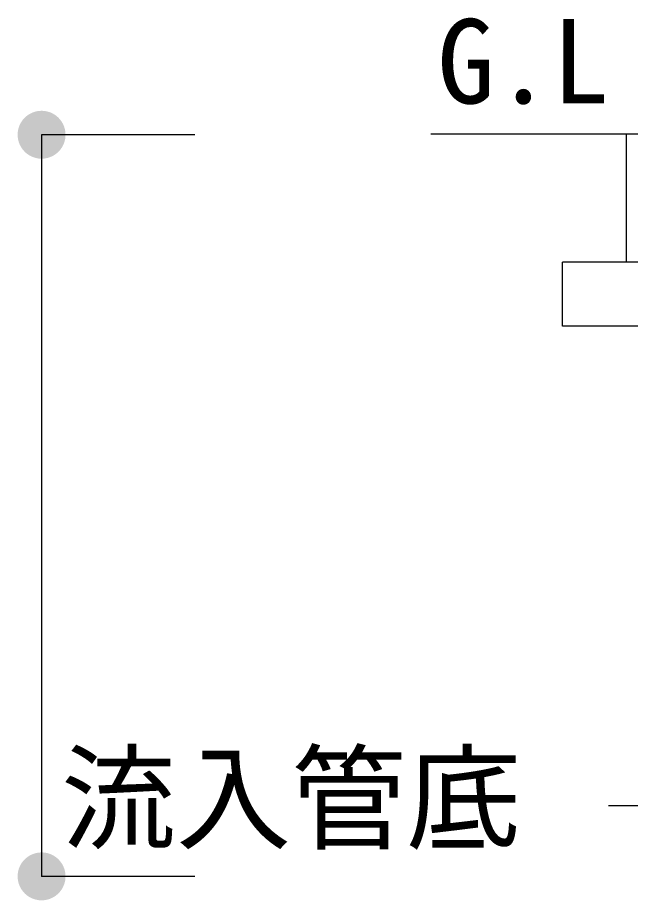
# Model space of a CAD drawing. Units: millimetres, scale not verified. Extents: x -8910 to 8910, y -6308 to 6308.
# Drawn here: x -6735 to -6256, y -2082 to -1391 of the extents above; entities that cross this region are included whole.
import ezdxf
from ezdxf.enums import TextEntityAlignment as Align

# ---------------------------------------------------------------- set-up
doc = ezdxf.new("R2010")
doc.units = ezdxf.units.MM
doc.header["$LTSCALE"] = 30
doc.linetypes.add('CHAIN1', pattern=[8, 5, -1, 1, -1])
doc.layers.add('0-0_空気管', color=3, linetype='Continuous', lineweight=25)
doc.layers.add('0-4_00クル-フ-6寸法', color=132, linetype='Continuous', lineweight=25)
doc.styles.add('ＭＳ ゴシック', font='')
doc.styles.get('ＭＳ ゴシック').set_extended_font_data('MS Gothic')

msp = doc.modelspace()

# ---------------------------------------------------------------- linework, layer by layer
at = {"layer": '0-0_空気管', "color": 2}
for p, q in [((-2906.28, -1482.67), (-6411.85, -1482.67)), ((-6258.91, -1582.67), (-6258.91, -1482.67)), ((-6308.91, -1632.67), (-6308.91, -1582.67)), ((-6098.92, -1582.67), (-6308.91, -1582.67)), ((-6098.92, -1632.67), (-6308.91, -1632.67))]:
    msp.add_line(p, q, dxfattribs=at)
at = {"layer": '0-0_空気管', "linetype": 'CHAIN1'}
msp.add_line((-6272.89, -2007.67), (-6073.89, -2007.67), dxfattribs=at)
at = {"layer": '0-4_00クル-フ-6寸法', "color": 4}
for p, q in [((-6596.31, -1483.01), (-6716.31, -1483.01)), ((-6716.31, -1483.01), (-6716.31, -2063.01)), ((-6596.31, -2063.01), (-6716.31, -2063.01))]:
    msp.add_line(p, q, dxfattribs=at)
at = {"layer": '0-4_00クル-フ-6寸法'}
for points in [[(-6716.31, -1483.01), (-6730.76, -1471.06), (-6729.15, -1469.34)], [(-6716.31, -1483.01), (-6729.15, -1469.34), (-6727.33, -1467.84)], [(-6716.31, -1483.01), (-6727.33, -1467.84), (-6725.34, -1466.58)], [(-6716.31, -1483.01), (-6725.34, -1466.58), (-6723.21, -1465.57)], [(-6716.31, -1483.01), (-6723.21, -1465.57), (-6720.97, -1464.85)], [(-6716.31, -1483.01), (-6720.97, -1464.85), (-6718.66, -1464.41)], [(-6716.31, -1483.01), (-6718.66, -1464.41), (-6716.31, -1464.26)], [(-6716.31, -1483.01), (-6716.31, -1464.26), (-6713.96, -1464.41)], [(-6716.31, -1483.01), (-6713.96, -1464.41), (-6711.65, -1464.85)], [(-6716.31, -1483.01), (-6711.65, -1464.85), (-6709.41, -1465.57)], [(-6716.31, -1483.01), (-6709.41, -1465.57), (-6707.28, -1466.58)], [(-6716.31, -1483.01), (-6707.28, -1466.58), (-6705.29, -1467.84)], [(-6716.31, -1483.01), (-6705.29, -1467.84), (-6703.47, -1469.34)], [(-6716.31, -1483.01), (-6703.47, -1469.34), (-6701.86, -1471.06)], [(-6716.31, -1483.01), (-6734.73, -1479.49), (-6734.14, -1477.21)], [(-6716.31, -1483.01), (-6734.14, -1477.21), (-6733.28, -1475.02)], [(-6716.31, -1483.01), (-6733.28, -1475.02), (-6732.14, -1472.96)], [(-6716.31, -1483.01), (-6732.14, -1472.96), (-6730.76, -1471.06)], [(-6716.31, -1483.01), (-6701.86, -1471.06), (-6700.48, -1472.96)], [(-6716.31, -1483.01), (-6700.48, -1472.96), (-6699.34, -1475.02)], [(-6716.31, -1483.01), (-6699.34, -1475.02), (-6698.48, -1477.21)], [(-6716.31, -1483.01), (-6698.48, -1477.21), (-6697.89, -1479.49)], [(-6716.31, -1483.01), (-6735.02, -1481.83), (-6734.73, -1479.49)], [(-6716.31, -1483.01), (-6735.02, -1484.19), (-6735.02, -1481.83)], [(-6716.31, -1483.01), (-6734.73, -1486.52), (-6735.02, -1484.19)], [(-6716.31, -1483.01), (-6734.14, -1488.8), (-6734.73, -1486.52)], [(-6716.31, -1483.01), (-6733.28, -1490.99), (-6734.14, -1488.8)], [(-6716.31, -1483.01), (-6732.14, -1493.05), (-6733.28, -1490.99)], [(-6716.31, -1483.01), (-6730.76, -1494.96), (-6732.14, -1493.05)], [(-6716.31, -1483.01), (-6729.15, -1496.68), (-6730.76, -1494.96)], [(-6716.31, -1483.01), (-6727.33, -1498.18), (-6729.15, -1496.68)], [(-6716.31, -1483.01), (-6725.34, -1499.44), (-6727.33, -1498.18)], [(-6716.31, -1483.01), (-6723.21, -1500.44), (-6725.34, -1499.44)], [(-6716.31, -1483.01), (-6720.97, -1501.17), (-6723.21, -1500.44)], [(-6716.31, -1483.01), (-6718.66, -1501.61), (-6720.97, -1501.17)], [(-6716.31, -1483.01), (-6716.31, -1501.76), (-6718.66, -1501.61)], [(-6716.31, -1483.01), (-6697.89, -1479.49), (-6697.6, -1481.83)], [(-6716.31, -1483.01), (-6697.6, -1481.83), (-6697.6, -1484.19)], [(-6716.31, -1483.01), (-6713.96, -1501.61), (-6716.31, -1501.76)], [(-6716.31, -1483.01), (-6711.65, -1501.17), (-6713.96, -1501.61)], [(-6716.31, -1483.01), (-6709.41, -1500.44), (-6711.65, -1501.17)], [(-6716.31, -1483.01), (-6707.28, -1499.44), (-6709.41, -1500.44)], [(-6716.31, -1483.01), (-6705.29, -1498.18), (-6707.28, -1499.44)], [(-6716.31, -1483.01), (-6703.47, -1496.68), (-6705.29, -1498.18)], [(-6716.31, -1483.01), (-6701.86, -1494.96), (-6703.47, -1496.68)], [(-6716.31, -1483.01), (-6700.48, -1493.05), (-6701.86, -1494.96)], [(-6716.31, -1483.01), (-6699.34, -1490.99), (-6700.48, -1493.05)], [(-6716.31, -1483.01), (-6698.48, -1488.8), (-6699.34, -1490.99)], [(-6716.31, -1483.01), (-6697.89, -1486.52), (-6698.48, -1488.8)], [(-6716.31, -1483.01), (-6697.6, -1484.19), (-6697.89, -1486.52)], [(-6716.31, -2063.01), (-6730.76, -2051.06), (-6729.15, -2049.34)], [(-6716.31, -2063.01), (-6729.15, -2049.34), (-6727.33, -2047.84)], [(-6716.31, -2063.01), (-6727.33, -2047.84), (-6725.34, -2046.58)], [(-6716.31, -2063.01), (-6725.34, -2046.58), (-6723.21, -2045.58)], [(-6716.31, -2063.01), (-6723.21, -2045.58), (-6720.97, -2044.85)], [(-6716.31, -2063.01), (-6720.97, -2044.85), (-6718.66, -2044.41)], [(-6716.31, -2063.01), (-6718.66, -2044.41), (-6716.31, -2044.26)], [(-6716.31, -2063.01), (-6716.31, -2044.26), (-6713.96, -2044.41)], [(-6716.31, -2063.01), (-6713.96, -2044.41), (-6711.65, -2044.85)], [(-6716.31, -2063.01), (-6711.65, -2044.85), (-6709.41, -2045.58)], [(-6716.31, -2063.01), (-6709.41, -2045.58), (-6707.28, -2046.58)], [(-6716.31, -2063.01), (-6707.28, -2046.58), (-6705.29, -2047.84)], [(-6716.31, -2063.01), (-6705.29, -2047.84), (-6703.47, -2049.34)], [(-6716.31, -2063.01), (-6703.47, -2049.34), (-6701.86, -2051.06)], [(-6716.31, -2063.01), (-6734.14, -2057.22), (-6733.28, -2055.03)], [(-6716.31, -2063.01), (-6733.28, -2055.03), (-6732.14, -2052.96)], [(-6716.31, -2063.01), (-6732.14, -2052.96), (-6730.76, -2051.06)], [(-6716.31, -2063.01), (-6701.86, -2051.06), (-6700.48, -2052.96)], [(-6716.31, -2063.01), (-6700.48, -2052.96), (-6699.34, -2055.03)], [(-6716.31, -2063.01), (-6699.34, -2055.03), (-6698.48, -2057.22)], [(-6716.31, -2063.01), (-6735.02, -2061.83), (-6734.73, -2059.5)], [(-6716.31, -2063.01), (-6735.02, -2064.19), (-6735.02, -2061.83)], [(-6716.31, -2063.01), (-6734.73, -2066.52), (-6735.02, -2064.19)], [(-6716.31, -2063.01), (-6734.73, -2059.5), (-6734.14, -2057.22)], [(-6716.31, -2063.01), (-6734.14, -2068.8), (-6734.73, -2066.52)], [(-6716.31, -2063.01), (-6733.28, -2070.99), (-6734.14, -2068.8)], [(-6716.31, -2063.01), (-6732.14, -2073.06), (-6733.28, -2070.99)], [(-6716.31, -2063.01), (-6730.76, -2074.96), (-6732.14, -2073.06)], [(-6716.31, -2063.01), (-6729.15, -2076.68), (-6730.76, -2074.96)], [(-6716.31, -2063.01), (-6727.33, -2078.18), (-6729.15, -2076.68)], [(-6716.31, -2063.01), (-6725.34, -2079.44), (-6727.33, -2078.18)], [(-6716.31, -2063.01), (-6723.21, -2080.44), (-6725.34, -2079.44)], [(-6716.31, -2063.01), (-6720.97, -2081.17), (-6723.21, -2080.44)], [(-6716.31, -2063.01), (-6718.66, -2081.61), (-6720.97, -2081.17)], [(-6716.31, -2063.01), (-6716.31, -2081.76), (-6718.66, -2081.61)], [(-6716.31, -2063.01), (-6698.48, -2057.22), (-6697.89, -2059.5)], [(-6716.31, -2063.01), (-6697.89, -2059.5), (-6697.6, -2061.83)], [(-6716.31, -2063.01), (-6697.6, -2061.83), (-6697.6, -2064.19)], [(-6716.31, -2063.01), (-6713.96, -2081.61), (-6716.31, -2081.76)], [(-6716.31, -2063.01), (-6711.65, -2081.17), (-6713.96, -2081.61)], [(-6716.31, -2063.01), (-6709.41, -2080.44), (-6711.65, -2081.17)], [(-6716.31, -2063.01), (-6707.28, -2079.44), (-6709.41, -2080.44)], [(-6716.31, -2063.01), (-6705.29, -2078.18), (-6707.28, -2079.44)], [(-6716.31, -2063.01), (-6703.47, -2076.68), (-6705.29, -2078.18)], [(-6716.31, -2063.01), (-6701.86, -2074.96), (-6703.47, -2076.68)], [(-6716.31, -2063.01), (-6700.48, -2073.06), (-6701.86, -2074.96)], [(-6716.31, -2063.01), (-6699.34, -2070.99), (-6700.48, -2073.06)], [(-6716.31, -2063.01), (-6698.48, -2068.8), (-6699.34, -2070.99)], [(-6716.31, -2063.01), (-6697.89, -2066.52), (-6698.48, -2068.8)], [(-6716.31, -2063.01), (-6697.6, -2064.19), (-6697.89, -2066.52)]]:
    msp.add_solid(points, dxfattribs=at)

# ---------------------------------------------------------------- texts
at = {"layer": '0-0_空気管', "color": 4, "style": 'ＭＳ ゴシック'}
for s, p in [('G.L', (-6406.77, -1478.29)), ('流入管底', (-6701.13, -2054.59))]:
    msp.add_text(s, height=65.98, dxfattribs=at).set_placement(p, align=Align.BOTTOM_LEFT)

doc.saveas('drawing.dxf')
